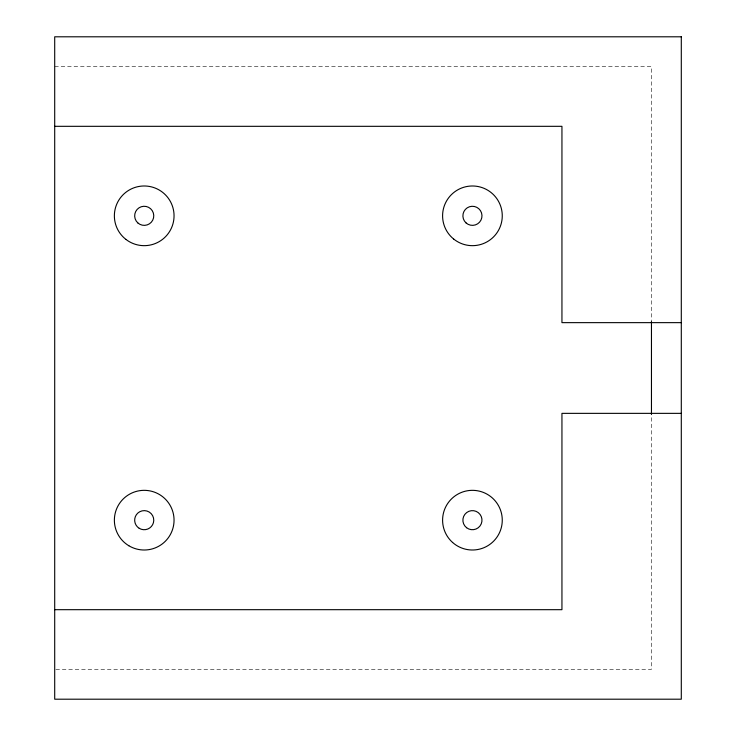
<?xml version="1.0" encoding="UTF-8"?>
<svg xmlns="http://www.w3.org/2000/svg" width="736" height="736" viewBox="0 0 736 736"><rect width="100%" height="100%" fill="white"/><g stroke="black" fill="none" stroke-linecap="round" stroke-linejoin="round"><path stroke-width="0.55" stroke-dasharray="3.68 2.76" d="M54.703 66.636L651.461 66.636L651.461 321.503M55.853 669.364L651.461 669.364L651.461 414.497"/><path stroke-width="1.1" d="M54.703 126.316L561.945 126.316L561.945 322.644L681.297 322.644M681.297 413.356L561.945 413.356L561.945 609.684L54.703 609.684M651.461 321.503L651.461 414.497M681.297 36.8L54.703 36.8L54.703 699.2L681.297 699.2L681.297 36.8M466.054 222.925A9.55 9.55 0 0 0 481.776 217.801A9.55 9.55 0 0 0 469.476 206.752A9.55 9.55 0 0 0 466.054 222.925M466.587 527.721A9.55 9.55 0 0 0 481.896 521.465A9.55 9.55 0 0 0 468.823 511.336A9.55 9.55 0 0 0 466.587 527.721M453.643 239.007A29.836 29.836 0 0 0 501.897 220.506A29.836 29.836 0 0 0 461.748 187.965A29.836 29.836 0 0 0 453.643 239.007M452.594 542.46A29.836 29.836 0 0 0 501.648 526.212A29.836 29.836 0 0 0 463.054 491.85A29.836 29.836 0 0 0 452.594 542.46M139.187 528.292A9.55 9.55 0 0 0 153.76 520.462A9.55 9.55 0 0 0 139.702 511.759A9.55 9.55 0 0 0 139.187 528.292M128.837 545.744A29.836 29.836 0 0 0 174.046 520.711A29.836 29.836 0 0 0 129.766 494.068A29.836 29.836 0 0 0 128.837 545.744M137.825 222.916A9.55 9.55 0 0 0 153.557 217.819A9.55 9.55 0 0 0 141.275 206.742A9.55 9.55 0 0 0 137.825 222.916M125.902 239.384A29.836 29.836 0 0 0 173.77 219.908A29.836 29.836 0 0 0 132.968 188.186A29.836 29.836 0 0 0 125.902 239.384"/></g></svg>
